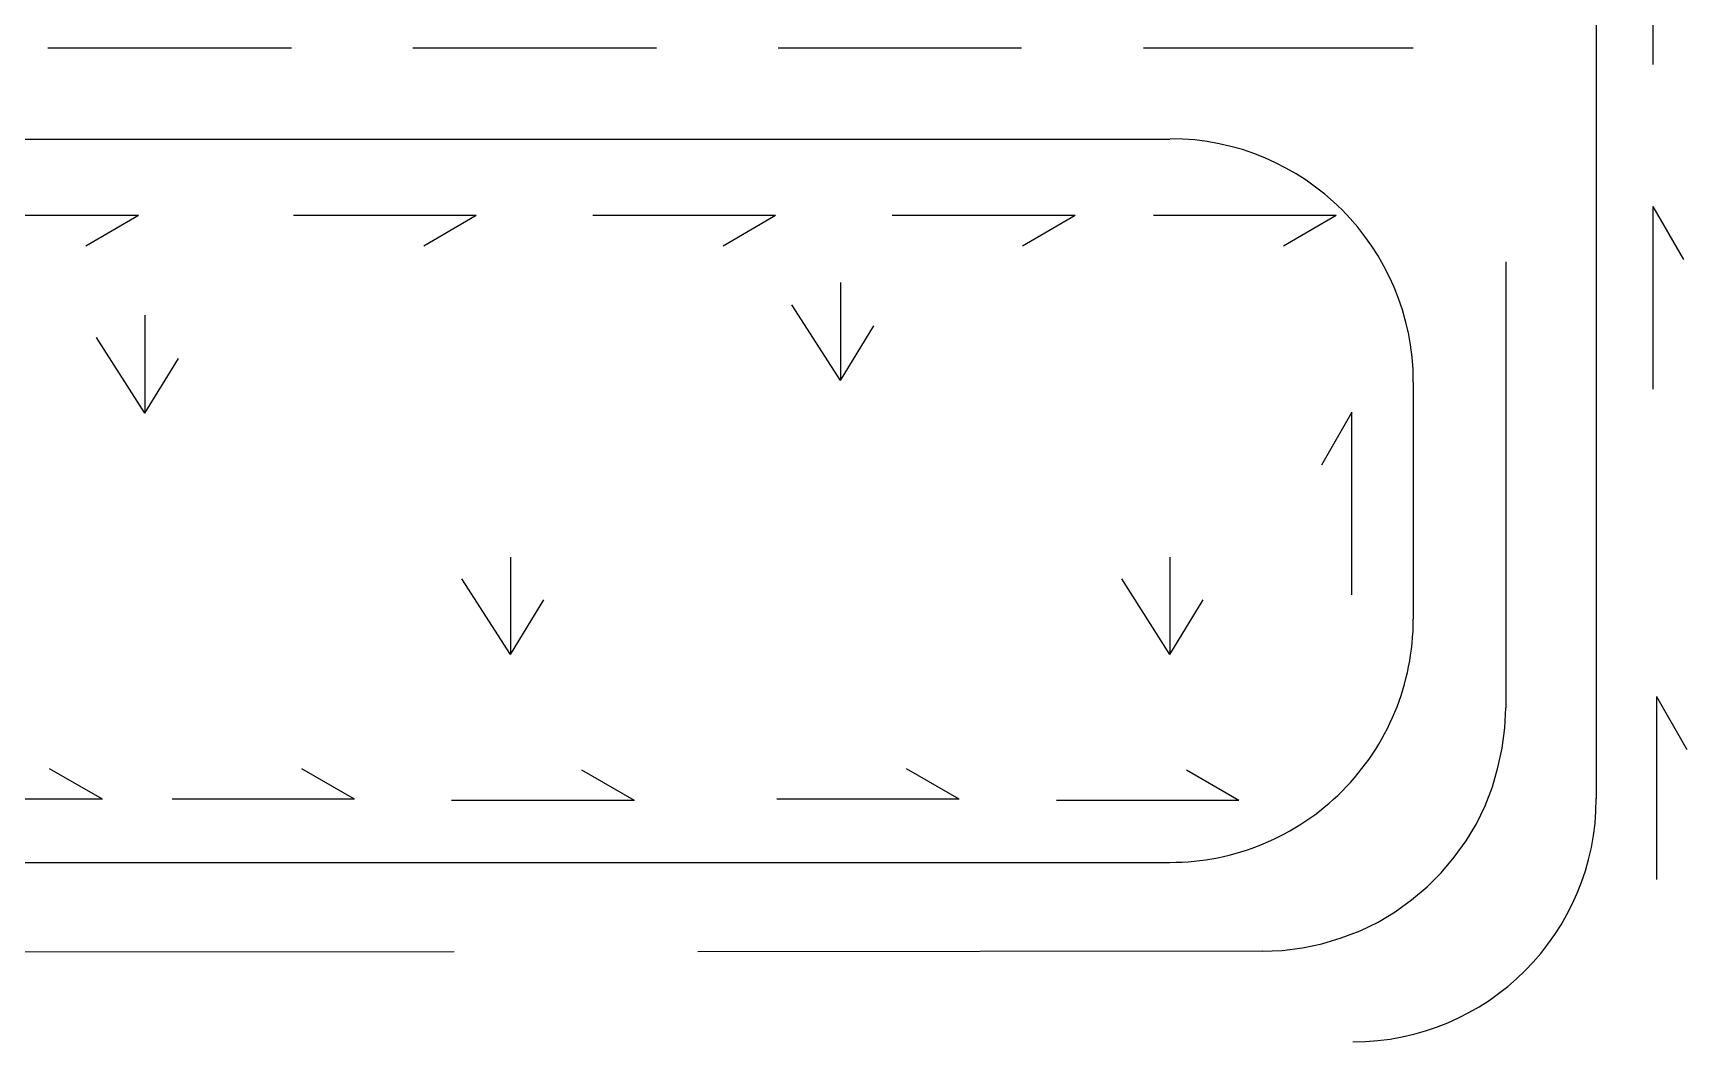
# Model space of a CAD drawing. Header units: inches. Extents: x 0 to 841, y 0 to 594.
# Drawn here: x 341.4 to 422.9, y 80.6 to 130.3 of the extents above; entities that cross this region are included whole.
import ezdxf

# ---------------------------------------------------------------- set-up
doc = ezdxf.new("R2010")
doc.units = ezdxf.units.IN
doc.header["$MEASUREMENT"] = 0
doc.layers.add('PDF_几何图形', color=7, linetype='Continuous')

msp = doc.modelspace()

# ---------------------------------------------------------------- linework, layer by layer
at = {"layer": 'PDF_几何图形'}
for p, q in [((418.444, 208.513), (418.465, 92.562)), ((421.259, 137.753), (421.259, 128.757)), ((342.159, 129.582), (354.161, 129.582)), ((360.151, 129.582), (372.152, 129.582)), ((378.142, 129.582), (390.144, 129.582)), ((396.155, 129.582), (409.448, 129.582)), ((300.355, 125.074), (397.446, 125.074)), ((421.259, 121.751), (421.259, 112.755)), ((421.259, 121.751), (422.762, 119.147)), ((346.625, 121.306), (337.63, 121.306)), ((346.625, 121.306), (344.022, 119.803)), ((363.262, 121.306), (354.267, 121.306)), ((363.262, 121.306), (360.68, 119.803)), ((378.015, 121.306), (369.02, 121.306)), ((378.015, 121.306), (375.433, 119.803)), ((392.79, 121.306), (383.773, 121.306)), ((392.79, 121.306), (390.186, 119.803)), ((405.638, 121.306), (396.642, 121.306)), ((405.638, 121.306), (403.056, 119.803)), ((413.999, 119.02), (413.999, 97.049)), ((409.448, 113.093), (409.448, 101.409)), ((406.421, 111.612), (404.918, 109.008)), ((406.421, 102.616), (406.421, 111.612)), ((421.428, 97.599), (421.428, 88.582)), ((421.428, 97.599), (422.931, 94.996)), ((344.847, 92.541), (342.244, 94.043)), ((357.272, 92.541), (354.669, 94.043)), ((371.073, 92.477), (368.469, 93.98)), ((387.075, 92.541), (384.471, 94.043)), ((400.854, 92.477), (398.272, 93.98)), ((344.847, 92.541), (335.851, 92.541)), ((357.272, 92.541), (348.276, 92.541)), ((371.073, 92.477), (362.056, 92.477)), ((387.075, 92.541), (378.079, 92.541)), ((400.854, 92.477), (391.858, 92.477)), ((261.366, 89.429), (397.446, 89.429)), ((362.183, 85.026), (338.18, 85.005)), ((401.997, 85.048), (374.184, 85.026))]:
    msp.add_line(p, q, dxfattribs=at)
at = {"layer": 'PDF_几何图形', "color": 3, "true_color": 0x00ff00}
for p, q in [((381.212, 118.004), (381.212, 113.178)), ((381.212, 113.178), (378.82, 116.903)), ((346.943, 116.395), (346.943, 111.569)), ((381.212, 113.178), (382.863, 115.866)), ((346.943, 111.569), (344.551, 115.295)), ((346.943, 111.569), (348.594, 114.258)), ((364.956, 104.479), (364.956, 99.674)), ((397.446, 104.479), (397.446, 99.674)), ((364.956, 99.674), (362.564, 103.399)), ((397.446, 99.674), (395.076, 103.399)), ((364.956, 99.674), (366.607, 102.362)), ((397.446, 99.674), (399.098, 102.362))]:
    msp.add_line(p, q, dxfattribs=at)
at = {"layer": 'PDF_几何图形'}
msp.add_lwpolyline([(401.997, 85.048), (402.992, 85.09), (403.987, 85.217), (404.94, 85.408), (405.892, 85.704), (406.823, 86.064), (407.712, 86.487), (408.559, 86.995), (409.363, 87.588), (410.125, 88.223), (410.824, 88.921), (411.459, 89.683), (412.051, 90.487), (412.56, 91.334), (412.983, 92.223), (413.343, 93.154), (413.618, 94.107), (413.829, 95.06), (413.956, 96.054), (413.999, 97.049)], dxfattribs=at)
for points in [[(409.448, 113.104), (409.448, 119.726), (404.08, 125.095), (397.457, 125.095)], [(405.936, 92.941), (408.185, 95.19), (409.448, 98.24), (409.448, 101.42)], [(397.456, 89.429), (400.636, 89.429), (403.687, 90.692), (405.936, 92.941)], [(406.475, 80.582), (413.098, 80.582), (418.466, 85.951), (418.465, 92.574)]]:
    msp.add_open_spline(points, degree=3, dxfattribs=at)

doc.saveas('drawing.dxf')
